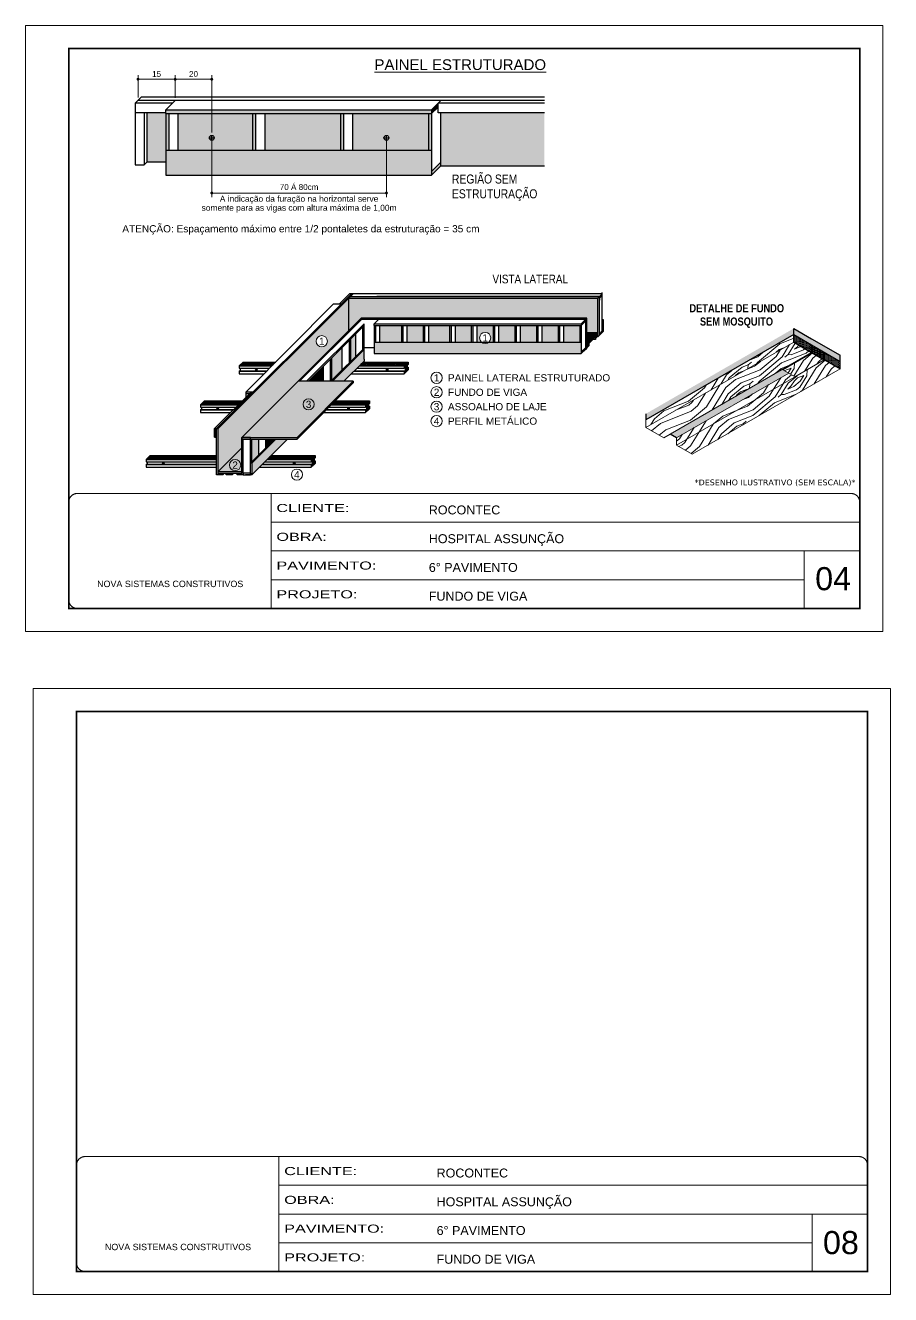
# Model space of a CAD drawing. Header units: millimetres. Extents: x 1494 to 7748, y 388 to 2587.
# Drawn here: x 6249 to 7748, y 388 to 2587 of the extents above; entities that cross this region are included whole.
import ezdxf
from ezdxf.enums import TextEntityAlignment as Align

# ---------------------------------------------------------------- set-up
doc = ezdxf.new("R2010")
doc.units = ezdxf.units.MM
doc.linetypes.add('CONTINUO', pattern=[0])
doc.linetypes.add('DASHED', pattern=[0.75, 0.5, -0.25])
for name, color, linetype, lineweight in [('CARIMBO', 255, 'Continuous', 9), ('Demarcação 1', 251, 'Continuous', 9), ('Folhas', 255, 'Continuous', 9), ('fundo', 100, 'Continuous', 9), ('Madeira', 126, 'Continuous', 18), ('SARRAFO DE PRESSAO', 251, 'DASHED', 9)]:
    doc.layers.add(name, color=color, linetype=linetype, lineweight=lineweight)
for name, color, linetype in [('COTA', 241, 'Continuous'), ('HACHURA MADEIRAS', 1, 'Continuous'), ('material do compensado', 7, 'Continuous'), ('texto', 7, 'Continuous')]:
    doc.layers.add(name, color=color, linetype=linetype)
doc.layers.add('Demarcação 2', color=7, linetype='Continuous', lineweight=9, true_color=0xe0e0e0)
doc.styles.add('ARIAL', font='arial.ttf')
doc.styles.add('CESAR1', font='arial.ttf', dxfattribs={"oblique": 15})
doc.styles.add('ROMANC', font='techb___.ttf', dxfattribs={"height": 2.5})
doc.styles.get("Standard").update_dxf_attribs({"font": 'arial.ttf'})
doc.styles.add('stylellllll', font='verdana.ttf', dxfattribs={"height": 2})
doc.styles.add('Tecnologia', font='')
doc.styles.add('texto', font='ARIALN.TTF')
doc.styles.get('Tecnologia').set_extended_font_data('Forgotten Futurist')
doc.dimstyles.new('1x', dxfattribs={"dimtxt": 10, "dimasz": 5, "dimexe": 7, "dimexo": 5, "dimgap": 4, "dimtad": 1, "dimdec": 1, "dimdsep": 46, "dimtxsty": 'Standard', "dimblk": 'DOT', "dimcen": 0.09, "dimclrd": 4, "dimclre": 4, "dimclrt": 2, "dimadec": 0, "dimazin": 2, "dimtfac": 1, "dimtdec": 1, "dimtmove": 0, "dimatfit": 3, "dimldrblk": 'DOT', "dimfxl": 1, "dimtolj": 1, "dimtzin": 0, "dimlwd": 9, "dimlwe": 9, "dimarcsym": 0})
pattern_1 = [(45, (4041.7428, 50226.107), (0.99436891, 3.64601934), [4.6875, -0.9375, 0, -0.9375])]
pattern_2 = [(355, (-42084.93, -810.74), (111.07494, 93.20294), [5.12645, -97.40264]), (85, (-42040.95, -778.57), (-93.20294, 111.07494), [10.2529, -92.27619]), (40, (-42062.27, -786.99), (8.936, 102.13894), [7.24881, -21.74642, 7.24881, -14.497615, 50.751904, -43.50449]), (40, (-42090.486, -815.4), (8.936, 102.13894), [7.24983, -14.49967, 7.24983, -115.99871]), (40, (-42053.84, -808.314), (8.936, 102.13894), [7.24983, -137.7482]), (40, (-42044.076, -814.314), (8.936, 102.13894), [7.24983, -137.7482]), (40, (-42058.5, -802.76), (8.936, 102.13894), [7.24983, -137.7482]), (40, (-42063.164, -797.206), (8.936, 102.13894), [14.49967, -130.49838]), (40, (-42030.93, -722.836), (8.936, 102.13894), [14.49967, -130.49838]), (40, (-42072.93, -791.206), (8.936, 102.13894), [28.99933, -115.99871]), (40, (-42077.59, -785.65), (8.936, 102.13894), [28.99933, -115.99871]), (40, (-42008.52, -760.82), (8.936, 102.13894), [28.99933, -115.99871]), (40, (-42081.804, -774.99), (8.936, 102.13894), [21.7497, -123.24834]), (40, (-42100.89, -757.88), (8.936, 102.13894), [21.7497, -123.24834]), (40, (-42091.57, -768.99), (8.936, 102.13894), [21.7497, -123.24834]), (40, (-42022.5, -744.16), (8.936, 102.13894), [36.24951, -108.74853]), (40, (-42032.27, -738.16), (8.936, 102.13894), [36.24951, -108.74853]), (40, (-42024.29, -764.585), (8.936, 102.13894), [50.74931, -94.24873]), (21.56505, (-42073.824, -801.42), (102.138945, -8.936), [11.4631, -217.79893]), (21.56505, (-42050.716, -772.565), (102.138945, -8.936), [11.4631, -217.79893]), (21.56505, (-42056.716, -782.33), (102.138945, -8.936), [11.4631, -217.79893]), (21.56505, (-42079.825, -811.187), (102.138945, -8.936), [22.9262, -206.33583]), (21.56505, (-42055.376, -767.01), (102.138945, -8.936), [34.3893, -194.87273]), (21.56505, (-42065.143, -761.01), (102.138945, -8.936), [45.8524, -183.40963]), (21.56505, (-42074.91, -755.01), (102.138945, -8.936), [45.8524, -183.40963]), (21.56505, (-42087.55, -723.03), (102.138945, -8.936), [45.8524, -183.40963]), (21.56505, (-42088.444, -733.24), (102.138945, -8.936), [57.3155, -171.94653]), (21.56505, (-42084.23, -743.903), (102.138945, -8.936), [57.3155, -171.94653]), (58.43495, (-42052.056, -787.886), (8.936, 102.138945), [11.4631, -217.79893]), (58.43495, (-42068.27, -796.76), (8.936, 102.138945), [11.4631, -217.79893]), (58.43495, (-42084.93, -810.74), (8.936, 102.138945), [22.9262, -206.33583]), (58.43495, (-42052.95, -798.1), (8.936, 102.138945), [22.9262, -206.33583]), (58.43495, (-42095.593, -814.953), (8.936, 102.138945), [34.3893, -194.87273]), (58.43495, (-42105.806, -814.06), (8.936, 102.138945), [45.8524, -183.40963]), (58.43495, (-42013.435, -816.995), (8.936, 102.138945), [45.8524, -183.40963]), (58.43495, (-42048.29, -803.654), (8.936, 102.138945), [45.8524, -183.40963]), (58.43495, (-42028.755, -815.655), (8.936, 102.138945), [57.3155, -171.94653]), (58.43495, (-42038.523, -809.654), (8.936, 102.138945), [57.3155, -171.94653])]
pattern_3 = [(0, (-31192.4148, -8564.6913), (0.82275303, 1.645506056), [0, -1.645506056])]

# ---------------------------------------------------------------- blocks, each defined once
blk = doc.blocks.new('9999999999')
at = {"color": 30, "linetype": 'CONTINUO'}
for p, q in [((98564.6, 34230.2), (98564.6, 34429.4)), ((98564.6, 34379.6), (99584, 34379.6)), ((98564.6, 34329.8), (99488, 34329.8)), ((99584, 34329.8), (99488, 34329.8)), ((99488, 34329.8), (99488, 34230.2)), ((98564.6, 34280), (99488, 34280))]:
    blk.add_line(p, q, dxfattribs=at)
at = {"color": 30, "linetype": 'CONTINUO', "const_width": 2}
blk.add_lwpolyline([(99584, 34230.2), (99584, 34414.4, 0.414214), (99569, 34429.4), (98229, 34429.4, 0.414214), (98214, 34414.4), (98214, 34245.2, 0.414214), (98229, 34230.2), (99584, 34230.2)], format="xyb", dxfattribs=at)
at = {"layer": 'Folhas'}
blk.add_lwpolyline([(98139, 34190.2), (99624, 34190.2), (99624, 35240.2), (98139, 35240.2)], close=True, dxfattribs=at)
at = {"layer": 'Folhas', "color": 30, "const_width": 3}
blk.add_lwpolyline([(98214, 34230.2), (99584, 34230.2), (99584, 35200.2), (98214, 35200.2)], close=True, dxfattribs=at)
at = {"color": 7, "linetype": 'Continuous', "ltscale": 5, "style": 'ARIAL'}
for s, height, p in [('ROCONTEC', 15.48, (98837.7, 34393.1)), ('HOSPITAL ASSUNÇÃO', 15.483, (98837.7, 34343.3)), ('6° PAVIMENTO', 15.483, (98837.7, 34293.5)), ('NOVA SISTEMAS CONSTRUTIVOS', 11.059, (98263.2, 34267.2)), ('FUNDO DE VIGA', 15.483, (98837.7, 34243.7))]:
    blk.add_text(s, height=height, dxfattribs=at).set_placement(p)
at = {"layer": 'Folhas', "color": 7, "style": 'Tecnologia', "width": 1.5}
for s, p in [('CLIENTE:', (98573.7, 34397.2)), ('OBRA:', (98573.7, 34347.3)), ('PAVIMENTO:', (98573.7, 34297.5)), ('PROJETO:', (98573.7, 34247.7))]:
    blk.add_text(s, height=14, dxfattribs=at).set_placement(p)
blk = doc.blocks.new('_Dot')
at = {"color": 0, "linetype": 'ByBlock', "lineweight": -2}
blk.add_line((-0.5, 0), (-1, 0), dxfattribs=at)
at = {"color": 0, "linetype": 'ByBlock', "const_width": 0.5}
blk.add_lwpolyline([(-0.25, 0, 1), (0.25, 0, 1)], format="xyb", close=True, dxfattribs=at)
blk = doc.blocks.new('*D65')
at = {"layer": 'COTA', "color": 4, "lineweight": 9, "transparency": 16777216}
for p, q in [((6444.3, 2462), (6444.3, 2500.5)), ((6449.3, 2493.5), (6503.7, 2493.5)), ((6508.7, 2461.6), (6508.7, 2500.5))]:
    blk.add_line(p, q, dxfattribs=at)
at = {"layer": 'Defpoints', "color": 0, "transparency": 16777216}
for p in [(6508.7, 2493.5), (6444.3, 2457), (6508.7, 2456.6)]:
    blk.add_point(p, dxfattribs=at)
at = {"layer": 'COTA', "color": 4, "lineweight": 9, "transparency": 16777216, "xscale": 5, "yscale": 5, "zscale": 5, "rotation": 180}
blk.add_blockref('_Dot', (6444.3, 2493.5), dxfattribs=at)
at = {"layer": 'COTA', "color": 4, "lineweight": 9, "transparency": 16777216, "xscale": 5, "yscale": 5, "zscale": 5}
blk.add_blockref('_Dot', (6508.7, 2493.5), dxfattribs=at)
at = {"layer": 'COTA', "color": 2, "transparency": 16777216, "insert": (6476.5, 2502.6), "char_height": 10, "attachment_point": 5}
blk.add_mtext('\\A1;15', dxfattribs=at)
blk = doc.blocks.new('*D66')
at = {"layer": 'COTA', "color": 4, "lineweight": 9, "transparency": 16777216}
for p, q in [((6508.7, 2461.6), (6508.7, 2500.5)), ((6513.7, 2493.5), (6567, 2493.5)), ((6572, 2401.2), (6572, 2500.5))]:
    blk.add_line(p, q, dxfattribs=at)
at = {"layer": 'Defpoints', "color": 0, "transparency": 16777216}
for p in [(6572, 2493.5), (6508.7, 2456.6), (6572, 2396.2)]:
    blk.add_point(p, dxfattribs=at)
at = {"layer": 'COTA', "color": 4, "lineweight": 9, "transparency": 16777216, "xscale": 5, "yscale": 5, "zscale": 5, "rotation": 180}
blk.add_blockref('_Dot', (6508.7, 2493.5), dxfattribs=at)
at = {"layer": 'COTA', "color": 4, "lineweight": 9, "transparency": 16777216, "xscale": 5, "yscale": 5, "zscale": 5}
blk.add_blockref('_Dot', (6572, 2493.5), dxfattribs=at)
at = {"layer": 'COTA', "color": 2, "transparency": 16777216, "insert": (6540.4, 2502.6), "char_height": 10, "attachment_point": 5}
blk.add_mtext('\\A1;20', dxfattribs=at)
blk = doc.blocks.new('*D67')
at = {"layer": 'COTA', "color": 4, "lineweight": 9, "transparency": 16777216}
for p, q in [((6572, 2391.2), (6572, 2289.4)), ((6874.5, 2391.2), (6874.5, 2289.4)), ((6577, 2296.4), (6869.5, 2296.4))]:
    blk.add_line(p, q, dxfattribs=at)
at = {"layer": 'Defpoints', "color": 0, "transparency": 16777216}
for p in [(6572, 2396.2), (6874.5, 2396.2), (6874.5, 2296.4)]:
    blk.add_point(p, dxfattribs=at)
at = {"layer": 'COTA', "color": 4, "lineweight": 9, "transparency": 16777216, "xscale": 5, "yscale": 5, "zscale": 5, "rotation": 180}
blk.add_blockref('_Dot', (6572, 2296.4), dxfattribs=at)
at = {"layer": 'COTA', "color": 4, "lineweight": 9, "transparency": 16777216, "xscale": 5, "yscale": 5, "zscale": 5}
blk.add_blockref('_Dot', (6874.5, 2296.4), dxfattribs=at)
at = {"layer": 'COTA', "color": 2, "transparency": 16777216, "insert": (6723.3, 2306.7), "char_height": 10, "attachment_point": 5}
blk.add_mtext('\\A1;70 Á 80cm', dxfattribs=at)

msp = doc.modelspace()

# ---------------------------------------------------------------- hatches: boundary and pattern name
at = {"linetype": 'ByBlock', "ltscale": 2}
for points in [[(6952.58, 2440.56), (6492.53, 2440.56), (6492.53, 2434.18), (6952.58, 2434.18)], [(6492.41, 2370.47), (6497.74, 2370.47), (6497.74, 2434.07), (6492.42, 2434.07)], [(6642.6, 2370.47), (6647.92, 2370.47), (6647.92, 2434.07), (6642.6, 2434.07)], [(6833.55, 2022.98), (6835.9, 2025.33), (6835.9, 2066.77), (6833.55, 2064.42)], [(6853.2, 2038.21), (6855.64, 2038.21), (6855.64, 2066.93), (6853.2, 2066.93)], [(6900.47, 2038.21), (6902.91, 2038.21), (6902.91, 2066.93), (6900.47, 2066.93)], [(6938.01, 2038.21), (6940.45, 2038.21), (6940.45, 2066.93), (6938.01, 2066.93)], [(6983.94, 2038.21), (6986.38, 2038.21), (6986.38, 2066.93), (6983.94, 2066.93)], [(7021.47, 2038.21), (7023.91, 2038.21), (7023.91, 2066.93), (7021.47, 2066.93)], [(7059.01, 2038.21), (7061.45, 2038.21), (7061.45, 2066.93), (7059.01, 2066.93)], [(7096.54, 2038.21), (7098.98, 2038.21), (7098.98, 2066.93), (7096.54, 2066.93)], [(7134.07, 2038.21), (7136.51, 2038.21), (7136.51, 2066.93), (7134.07, 2066.93)], [(7171.61, 2038.21), (7174.05, 2038.21), (7174.05, 2066.93), (7171.61, 2066.93)], [(7209.14, 2038.21), (7211.58, 2038.21), (7211.58, 2066.93), (7209.14, 2066.93)], [(7250.46, 2076.91), (7248.45, 2076.91), (7248.45, 2074.68)], [(6833.65, 2023.08), (6833.65, 2025.56), (6780.26, 1972.16), (6780.26, 1970.28), (6780.85, 1970.28)], [(6810.21, 2002.11), (6812.56, 2004.47), (6812.56, 2043.76), (6810.21, 2041.41)], [(6780.15, 2011.02), (6777.8, 2008.67), (6777.8, 1970.17), (6780.15, 1970.17)], [(6682.99, 1870.15), (6680.42, 1870.15), (6638.96, 1828.69), (6641.53, 1828.69)], [(6665.78, 1855.5), (6668.13, 1857.86), (6668.13, 1870.04), (6665.78, 1870.04)]]:
    msp.add_hatch(color=256, dxfattribs=at).paths.add_polyline_path(points)
for points in [[(6963.93, 2445.44), (6963.93, 2451.81), (6952.58, 2440.56), (6952.58, 2434.18)], [(6794.98, 2370.47), (6800.31, 2370.47), (6800.31, 2434.18), (6794.98, 2434.18)], [(7240.84, 2047.12), (7240.84, 2051.32), (7236.61, 2047.12), (7236.61, 2042.93)], [(7225.67, 2036.28), (7219.69, 2030.34), (7219.69, 2026.15), (7225.67, 2032.08)], [(6580.44, 1888.3), (6576.78, 1888.3), (6576.78, 1873.44), (6580.44, 1873.44)]]:
    msp.add_hatch(color=256).paths.add_polyline_path(points)
h = msp.add_hatch(color=256)
h.paths.add_polyline_path([(6952.58, 2333.93), (6952.58, 2327.55), (6968.81, 2343.64), (6968.81, 2350.02)])
h.paths.add_polyline_path([(6947.26, 2370.47), (6952.58, 2370.47), (6952.58, 2434.18), (6947.26, 2434.18)])
at = {"linetype": 'Continuous', "ltscale": 1.5}
h = msp.add_hatch(dxfattribs=at)
h.set_pattern_fill('ANSI36', color=256, scale=15, style=0)
h.set_pattern_definition(pattern_1)
h.paths.add_polyline_path([(6624.21, 2001.6), (6621.71, 1999.09), (6678.27, 1999.09), (6680.76, 2001.6)])
h = msp.add_hatch(dxfattribs=at)
h.set_pattern_fill('ANSI36', color=256, scale=15, style=0)
h.set_pattern_definition(pattern_1)
h.paths.add_polyline_path([(6909.9, 2001.6), (6832.17, 2001.6), (6829.66, 1999.09), (6907.39, 1999.09)])
h.paths.add_polyline_path([(6909.9, 2001.6), (6907.39, 1999.09), (6907.39, 1985.48), (6909.9, 1987.98)])
h = msp.add_hatch(dxfattribs=at)
h.set_pattern_fill('ANSI36', color=256, scale=15, style=0)
h.set_pattern_definition(pattern_1)
h.paths.add_polyline_path([(6557.23, 1934.23), (6554.73, 1931.72), (6611.29, 1931.72), (6613.78, 1934.23)])
h = msp.add_hatch(dxfattribs=at)
h.set_pattern_fill('ANSI36', color=256, scale=15, style=0)
h.set_pattern_definition(pattern_1)
h.paths.add_polyline_path([(6842.92, 1934.23), (6840.41, 1931.72), (6840.41, 1918.11), (6842.92, 1920.61)])
h.paths.add_polyline_path([(6783.92, 1934.23), (6781.41, 1931.72), (6840.41, 1931.72), (6842.92, 1934.23)])
h = msp.add_hatch(dxfattribs=at)
h.set_pattern_fill('ANSI36', color=256, scale=15, style=0)
h.set_pattern_definition(pattern_1)
h.paths.add_polyline_path([(6463.16, 1839.6), (6460.65, 1837.1), (6568.12, 1837.1), (6568.12, 1839.6)])
h = msp.add_hatch(dxfattribs=at)
h.set_pattern_fill('ANSI36', color=256, scale=15, style=0)
h.set_pattern_definition(pattern_1)
h.paths.add_polyline_path([(6748.85, 1839.6), (6746.34, 1837.1), (6746.34, 1823.49), (6748.85, 1825.99)])
h.paths.add_polyline_path([(6672.74, 1839.6), (6670.24, 1837.1), (6746.34, 1837.1), (6748.85, 1839.6)])
at = {"linetype": 'ByBlock', "ltscale": 2}
h = msp.add_hatch(color=256, dxfattribs=at)
h.paths.add_polyline_path([(6591.23, 1811.31), (6583.01, 1811.31), (6583.01, 1808.39), (6591.23, 1808.39)])
h.paths.add_polyline_path([(6607.53, 1811.31), (6596.74, 1811.31), (6596.74, 1808.39), (6607.53, 1808.39)])
h.paths.add_polyline_path([(6624.08, 1811.31), (6615.86, 1811.31), (6615.86, 1808.39), (6624.08, 1808.39)])
at = {"layer": 'Demarcação 1'}
h = msp.add_hatch(color=256, dxfattribs=at)
h.paths.add_polyline_path([(6602.74, 1825.21, 1), (6622.1, 1825.21, 1)], flags=17)
h.paths.add_polyline_path([(6624.08, 1872.91), (6809.12, 2057.95), (6809.12, 2114.42), (6809.12, 2114.42), (6583.01, 1888.31), (6583.01, 1813.88), (6624.08, 1854.94)])
h.paths.add_polyline_path([(6752.93, 2039.74, -1), (6772.29, 2039.74, -1)], flags=16)
h.paths.add_polyline_path([(6604.54, 1815.96), (6620.3, 1815.96), (6620.3, 1834.51), (6604.54, 1834.51)], flags=24)
h.paths.add_polyline_path([(6754.73, 2030.49), (6770.49, 2030.49), (6770.49, 2049.05), (6754.73, 2049.05)], flags=24)
for points in [[(6809.12, 2057.95), (6831.06, 2079.89), (7221.62, 2079.89), (7221.62, 2054.26), (7240.84, 2054.26), (7240.84, 2114.42), (6809.12, 2114.42)], [(7221.62, 2054.26), (7221.62, 2035.21), (7240.84, 2054.26)]]:
    msp.add_hatch(color=256, dxfattribs=at).paths.add_polyline_path(points)
h = msp.add_hatch(color=256, dxfattribs=at)
h.paths.add_polyline_path([(6583.01, 1813.88), (6624.08, 1813.88), (6624.08, 1854.94)])
h.paths.add_polyline_path([(6602.74, 1825.21, -1), (6622.1, 1825.21, -1)], flags=16)
h.paths.add_polyline_path([(6604.54, 1815.96), (6620.3, 1815.96), (6620.3, 1834.51), (6604.54, 1834.51)], flags=24)
at = {"layer": 'Demarcação 2'}
for points in [[(6492.53, 2434.18), (6492.53, 2434.18), (6492.53, 2434.18), (6492.53, 2435.24), (6459.53, 2435.24), (6459.53, 2350.02), (6492.53, 2350.02)], [(6514.08, 2370.47), (6642.71, 2370.47), (6642.71, 2434.18), (6514.08, 2434.18)], [(6664.26, 2370.47), (6794.98, 2370.47), (6794.98, 2434.18), (6664.26, 2434.18)], [(6968.81, 2435.24), (6968.81, 2343.64), (7148.08, 2343.64), (7148.08, 2435.24)], [(6952.58, 2370.47), (6492.53, 2370.47), (6492.53, 2333.93), (6492.53, 2327.55), (6952.58, 2327.55)], [(6863.17, 2038.21), (6900.58, 2038.21), (6900.58, 2067.03), (6863.17, 2067.03)], [(6910.45, 2038.21), (6938.11, 2038.21), (6938.11, 2067.03), (6910.45, 2067.03)], [(6947.98, 2038.21), (6984.05, 2038.21), (6984.05, 2067.03), (6947.98, 2067.03)], [(6993.91, 2038.21), (7021.58, 2038.21), (7021.58, 2067.03), (6993.91, 2067.03)], [(7068.98, 2038.21), (7096.65, 2038.21), (7096.65, 2067.03), (7068.98, 2067.03)], [(7106.51, 2038.21), (7134.18, 2038.21), (7134.18, 2067.03), (7106.51, 2067.03)], [(7144.05, 2038.21), (7171.71, 2038.21), (7171.71, 2067.03), (7144.05, 2067.03)], [(7181.58, 2038.21), (7209.25, 2038.21), (7209.25, 2067.03), (7181.58, 2067.03)], [(6812.67, 2004.57), (6821.33, 2013.24), (6821.33, 2052.2), (6812.67, 2043.54)], [(6780.26, 1972.16), (6798, 1989.9), (6798, 2028.86), (6780.26, 2011.13)], [(6836.01, 2008.35), (6836.01, 2025.43), (6780.85, 1970.28), (6800.85, 1970.28), (6836, 2005.43)], [(7211.69, 2038.21), (7052.02, 2038.21, -0.3830345), (7039.09, 2038.21), (6853.3, 2038.21), (6853.3, 2018.21), (7211.69, 2018.21)], [(6739.41, 1970.28), (6765.59, 1970.28), (6765.59, 1996.45)], [(6641.32, 1831.04), (6653.56, 1843.29), (6653.56, 1870.15), (6641.32, 1870.15)], [(6703.28, 1870.15), (6697.8, 1870.15), (6682.99, 1870.15), (6641.53, 1828.69), (6641.53, 1808.39)], [(6668.24, 1857.96), (6680.42, 1870.15), (6668.24, 1870.15)]]:
    msp.add_hatch(color=256, dxfattribs=at).paths.add_polyline_path(points)
h = msp.add_hatch(color=256, dxfattribs=at)
h.paths.add_polyline_path([(6870.3, 2392, -1), (6878.67, 2392, -1)], flags=16)
h.paths.add_polyline_path([(6816.53, 2370.47), (6947.26, 2370.47), (6947.26, 2434.18), (6816.53, 2434.18)])
h = msp.add_hatch(color=256, dxfattribs=at)
h.paths.add_polyline_path([(7055.23, 2045.41, -1), (7035.87, 2045.41, -1)], flags=16)
h.paths.add_polyline_path([(7037.67, 2036.16), (7053.43, 2036.16), (7053.43, 2054.72), (7037.67, 2054.72)], flags=24)
h.paths.add_polyline_path([(7031.45, 2038.21), (7059.11, 2038.21), (7059.11, 2067.03), (7031.45, 2067.03)])
h = msp.add_hatch(color=256, dxfattribs=at)
h.paths.add_polyline_path([(6624.08, 1872.91), (6626.64, 1872.91), (6638.96, 1872.91), (6719.72, 1872.91), (6817.08, 1970.28), (6721.44, 1970.28)])
h.paths.add_polyline_path([(6731.82, 1920.9), (6747.68, 1920.9), (6747.68, 1939.78), (6731.82, 1939.78)], flags=24)
at = {"layer": 'fundo'}
h = msp.add_hatch(color=252, dxfattribs=at)
h.dxf.hatch_style = 1
h.paths.add_polyline_path([(7323.73, 1913.93), (7323.73, 1903.27), (7579.88, 2051.16), (7579.88, 2061.81)])
h = msp.add_hatch(color=252, dxfattribs=at)
h.dxf.hatch_style = 1
h.paths.add_polyline_path([(7610.95, 2043.87), (7579.88, 2061.81), (7579.88, 2051.16), (7610.95, 2033.22), (7660.29, 2004.73), (7660.29, 2015.39)])
h = msp.add_hatch(color=252, dxfattribs=at)
h.dxf.hatch_style = 1
h.paths.add_polyline_path([(7571.24, 1984.42), (7560.88, 1990.41), (7560.88, 1991.28), (7366.09, 1878.82), (7377.01, 1872.52)])
at = {"layer": 'HACHURA MADEIRAS'}
h = msp.add_hatch(dxfattribs=at)
h.set_pattern_fill('DOTS', scale=1.036539)
h.set_pattern_definition(pattern_3)
h.paths.add_polyline_path([(7610.95, 2020.19), (7610.95, 2033.22), (7579.88, 2051.16), (7579.88, 2038.14)])
h = msp.add_hatch(dxfattribs=at)
h.set_pattern_fill('DOTS', scale=1.036539)
h.set_pattern_definition(pattern_3)
h.paths.add_polyline_path([(7611.71, 2032.78), (7611.71, 2019.76), (7632.85, 2007.55), (7632.85, 2020.57)])
h = msp.add_hatch(dxfattribs=at)
h.set_pattern_fill('DOTS', scale=1.036539)
h.set_pattern_definition(pattern_3)
h.paths.add_polyline_path([(7633.15, 2020.4), (7633.15, 2007.38), (7660.29, 1991.71), (7660.29, 2004.73)])
at = {"layer": 'Madeira'}
h = msp.add_hatch(dxfattribs=at)
h.set_pattern_fill('PATRON00077', color=256, scale=102.529099, angle=355, pattern_type=2)
h.set_pattern_definition(pattern_2)
h.paths.add_polyline_path([(7323.73, 1903.27), (7323.73, 1890.25), (7579.88, 2038.14), (7579.88, 2051.16)])
h = msp.add_hatch(dxfattribs=at)
h.set_pattern_fill('PATRON00077', color=256, scale=102.529099, angle=355, pattern_type=2)
h.set_pattern_definition([(355, (-10982.41, -70051.31), (111.07494, 93.20294), [5.12645, -97.40264]), (85, (-10938.43, -70019.14), (-93.20294, 111.07494), [10.25291, -92.27619]), (40, (-10959.75, -70027.56), (8.936, 102.138945), [7.248807, -21.74642, 7.248807, -14.497615, 50.751904, -43.504487]), (40, (-10987.97, -70055.97), (8.936, 102.138945), [7.24983, -14.499665, 7.24983, -115.99871]), (40, (-10951.325, -70048.88), (8.936, 102.138945), [7.24983, -137.74821]), (40, (-10941.56, -70054.884), (8.936, 102.138945), [7.24983, -137.74821]), (40, (-10955.985, -70043.33), (8.936, 102.138945), [7.24983, -137.74821]), (40, (-10960.646, -70037.776), (8.936, 102.138945), [14.49967, -130.49838]), (40, (-10928.41, -69963.406), (8.936, 102.138945), [14.49967, -130.49838]), (40, (-10970.41, -70031.775), (8.936, 102.138945), [28.99933, -115.99871]), (40, (-10975.07, -70026.22), (8.936, 102.138945), [28.99933, -115.99871]), (40, (-10906, -70001.39), (8.936, 102.138945), [28.99933, -115.99871]), (40, (-10979.286, -70015.56), (8.936, 102.138945), [21.7497, -123.24834]), (40, (-10998.37, -69998.45), (8.936, 102.138945), [21.7497, -123.24834]), (40, (-10989.05, -70009.56), (8.936, 102.138945), [21.7497, -123.24834]), (40, (-10919.98, -69984.73), (8.936, 102.138945), [36.24951, -108.74853]), (40, (-10929.75, -69978.73), (8.936, 102.138945), [36.24951, -108.74853]), (40, (-10921.77, -70005.155), (8.936, 102.138945), [50.74931, -94.24873]), (21.56505, (-10971.306, -70041.99), (102.138945, -8.936), [11.4631, -217.79893]), (21.56505, (-10948.2, -70013.135), (102.138945, -8.936), [11.4631, -217.79893]), (21.56505, (-10954.2, -70022.9), (102.138945, -8.936), [11.4631, -217.79893]), (21.56505, (-10977.307, -70051.756), (102.138945, -8.936), [22.9262, -206.33583]), (21.56505, (-10952.86, -70007.58), (102.138945, -8.936), [34.3893, -194.87273]), (21.56505, (-10962.625, -70001.58), (102.138945, -8.936), [45.8524, -183.40963]), (21.56505, (-10972.39, -69995.58), (102.138945, -8.936), [45.8524, -183.40963]), (21.56505, (-10985.03, -69963.6), (102.138945, -8.936), [45.8524, -183.40963]), (21.56505, (-10985.926, -69973.81), (102.138945, -8.936), [57.31551, -171.94653]), (21.56505, (-10981.712, -69984.472), (102.138945, -8.936), [57.31551, -171.94653]), (58.43495, (-10949.54, -70028.456), (8.936, 102.138945), [11.4631, -217.79893]), (58.43495, (-10965.753, -70037.33), (8.936, 102.138945), [11.4631, -217.79893]), (58.43495, (-10982.414, -70051.31), (8.936, 102.138945), [22.9262, -206.33583]), (58.43495, (-10950.43, -70038.67), (8.936, 102.138945), [22.9262, -206.33583]), (58.43495, (-10993.075, -70055.523), (8.936, 102.138945), [34.3893, -194.87273]), (58.43495, (-11003.29, -70054.63), (8.936, 102.138945), [45.8524, -183.40963]), (58.43495, (-10910.917, -70057.565), (8.936, 102.138945), [45.8524, -183.40963]), (58.43495, (-10945.77, -70044.223), (8.936, 102.138945), [45.8524, -183.40963]), (58.43495, (-10926.237, -70056.224), (8.936, 102.138945), [57.31551, -171.94653]), (58.43495, (-10936.004, -70050.224), (8.936, 102.138945), [57.31551, -171.94653])])
h.paths.add_polyline_path([(7323.73, 1890.25), (7354.81, 1872.31), (7610.95, 2020.19), (7579.88, 2038.14)])
h = msp.add_hatch(dxfattribs=at)
h.set_pattern_fill('PATRON00077', color=256, scale=102.529099, angle=355, pattern_type=2)
h.set_pattern_definition(pattern_2)
h.paths.add_polyline_path([(7404.16, 1843.83), (7660.29, 1991.71), (7633.15, 2007.38), (7377.1, 1859.55)])
h = msp.add_hatch(dxfattribs=at)
h.set_pattern_fill('PATRON00077', color=256, scale=102.529099, angle=355, pattern_type=2)
h.set_pattern_definition([(355, (-42106.9, -798), (111.07494, 93.20294), [5.12645, -97.40264]), (85, (-42062.91, -765.83), (-93.20294, 111.07494), [10.2529, -92.27619]), (40, (-42084.234, -774.25), (8.936, 102.13894), [7.24881, -21.74642, 7.24881, -14.497615, 50.751904, -43.50449]), (40, (-42112.45, -802.66), (8.936, 102.13894), [7.24983, -14.49967, 7.24983, -115.99871]), (40, (-42075.81, -795.574), (8.936, 102.13894), [7.24983, -137.7482]), (40, (-42066.04, -801.575), (8.936, 102.13894), [7.24983, -137.7482]), (40, (-42080.47, -790.02), (8.936, 102.13894), [7.24983, -137.7482]), (40, (-42085.13, -784.47), (8.936, 102.13894), [14.49967, -130.49838]), (40, (-42052.89, -710.1), (8.936, 102.13894), [14.49967, -130.49838]), (40, (-42094.895, -778.466), (8.936, 102.13894), [28.99933, -115.99871]), (40, (-42099.555, -772.91), (8.936, 102.13894), [28.99933, -115.99871]), (40, (-42030.484, -748.08), (8.936, 102.13894), [28.99933, -115.99871]), (40, (-42103.77, -762.25), (8.936, 102.13894), [21.7497, -123.24834]), (40, (-42122.856, -745.144), (8.936, 102.13894), [21.7497, -123.24834]), (40, (-42113.535, -756.25), (8.936, 102.13894), [21.7497, -123.24834]), (40, (-42044.464, -731.42), (8.936, 102.13894), [36.24951, -108.74853]), (40, (-42054.23, -725.42), (8.936, 102.13894), [36.24951, -108.74853]), (40, (-42046.25, -751.846), (8.936, 102.13894), [50.74931, -94.24873]), (21.56505, (-42095.79, -788.68), (102.138945, -8.936), [11.4631, -217.79893]), (21.56505, (-42072.68, -759.826), (102.138945, -8.936), [11.4631, -217.79893]), (21.56505, (-42078.68, -769.593), (102.138945, -8.936), [11.4631, -217.79893]), (21.56505, (-42101.79, -798.447), (102.138945, -8.936), [22.9262, -206.33583]), (21.56505, (-42077.34, -754.27), (102.138945, -8.936), [34.3893, -194.87273]), (21.56505, (-42087.107, -748.27), (102.138945, -8.936), [45.8524, -183.40963]), (21.56505, (-42096.874, -742.27), (102.138945, -8.936), [45.8524, -183.40963]), (21.56505, (-42109.514, -710.29), (102.138945, -8.936), [45.8524, -183.40963]), (21.56505, (-42110.41, -720.503), (102.138945, -8.936), [57.3155, -171.94653]), (21.56505, (-42106.195, -731.163), (102.138945, -8.936), [57.3155, -171.94653]), (58.43495, (-42074.02, -775.147), (8.936, 102.138945), [11.4631, -217.79893]), (58.43495, (-42090.235, -784.02), (8.936, 102.138945), [11.4631, -217.79893]), (58.43495, (-42106.896, -798), (8.936, 102.138945), [22.9262, -206.33583]), (58.43495, (-42074.914, -785.36), (8.936, 102.138945), [22.9262, -206.33583]), (58.43495, (-42117.557, -802.214), (8.936, 102.138945), [34.3893, -194.87273]), (58.43495, (-42127.77, -801.32), (8.936, 102.138945), [45.8524, -183.40963]), (58.43495, (-42035.4, -804.256), (8.936, 102.138945), [45.8524, -183.40963]), (58.43495, (-42070.254, -790.914), (8.936, 102.138945), [45.8524, -183.40963]), (58.43495, (-42050.72, -802.915), (8.936, 102.138945), [57.3155, -171.94653]), (58.43495, (-42060.487, -796.915), (8.936, 102.138945), [57.3155, -171.94653])])
h.paths.add_polyline_path([(7582.01, 1978.2), (7632.85, 2007.55), (7611.19, 2020.12), (7560.88, 1990.41)])
h = msp.add_hatch(dxfattribs=at)
h.set_pattern_fill('PATRON00077', color=256, scale=102.529099, angle=355, pattern_type=2)
h.set_pattern_definition(pattern_2)
h.paths.add_polyline_path([(7582.38, 1977.99), (7571.1, 1984.5), (7376.94, 1872.48), (7377.01, 1859.49)])

# ---------------------------------------------------------------- linework, layer by layer
at = {"linetype": 'ByBlock', "ltscale": 2}
for p, q in [((6439.1, 2451.81), (6449.54, 2462.25)), ((6439.1, 2451.81), (6439.1, 2435.24)), ((6508.75, 2456.65), (6492.53, 2440.56)), ((6492.53, 2440.56), (6952.58, 2440.56)), ((6492.53, 2434.18), (6492.53, 2440.56)), ((6968.81, 2456.65), (6952.58, 2440.56)), ((6963.93, 2445.44), (6952.58, 2434.18)), ((6952.58, 2440.56), (6952.58, 2327.55)), ((6963.93, 2435.24), (6963.93, 2451.81)), ((6439.1, 2435.24), (6439.1, 2345.19)), ((6454.7, 2435.24), (6454.7, 2345.19)), ((6459.53, 2435.24), (6459.53, 2350.02)), ((6492.53, 2434.18), (6492.53, 2327.55)), ((6492.53, 2434.18), (6492.53, 2333.93)), ((6492.53, 2434.18), (6952.58, 2434.18)), ((6497.85, 2434.18), (6497.85, 2370.47)), ((6514.08, 2370.47), (6514.08, 2434.18)), ((6642.71, 2434.18), (6642.71, 2370.47)), ((6648.03, 2434.18), (6648.03, 2370.47)), ((6664.26, 2370.47), (6664.26, 2434.18)), ((6794.98, 2434.18), (6794.98, 2370.47)), ((6800.31, 2434.18), (6800.31, 2370.47)), ((6816.53, 2370.47), (6816.53, 2434.18)), ((6947.26, 2434.18), (6947.26, 2370.47)), ((6968.81, 2343.64), (6968.81, 2435.24)), ((6454.7, 2345.19), (6459.53, 2350.02)), ((6492.53, 2350.02), (6459.53, 2350.02)), ((6492.53, 2350.02), (6459.53, 2350.02)), ((6968.81, 2350.02), (6952.58, 2333.93)), ((6968.81, 2343.64), (6952.58, 2327.55)), ((7248.45, 2119.12), (7243.4, 2114.11)), ((6724.01, 1970.28), (6833.62, 2079.89)), ((6836.01, 2008.35), (6836.01, 2066.87)), ((6860.73, 2077.32), (6853.3, 2069.95)), ((6853.3, 2069.95), (7211.69, 2069.95)), ((6853.3, 2067.04), (6853.3, 2069.95)), ((6853.3, 2067.04), (6853.3, 2018.21)), ((6853.3, 2067.04), (6853.3, 2038.21)), ((6853.3, 2067.03), (7211.69, 2067.03)), ((6855.74, 2067.04), (6855.74, 2038.21)), ((6863.17, 2038.21), (6863.17, 2067.04)), ((6900.58, 2067.04), (6900.58, 2038.21)), ((6903.02, 2067.04), (6903.02, 2038.21)), ((6910.45, 2038.21), (6910.45, 2067.04)), ((6938.11, 2067.04), (6938.11, 2038.21)), ((6940.55, 2067.04), (6940.55, 2038.21)), ((6947.98, 2038.21), (6947.98, 2067.04)), ((6984.05, 2067.04), (6984.05, 2038.21)), ((6986.49, 2067.04), (6986.49, 2038.21)), ((6993.91, 2038.21), (6993.91, 2067.04)), ((7021.58, 2067.04), (7021.58, 2038.21)), ((7024.02, 2067.04), (7024.02, 2038.21)), ((7031.45, 2038.21), (7031.45, 2067.04)), ((7059.11, 2067.04), (7059.11, 2038.21)), ((7061.55, 2067.04), (7061.55, 2038.21)), ((7068.98, 2038.21), (7068.98, 2067.04)), ((7096.65, 2067.03), (7096.65, 2038.21)), ((7099.09, 2067.03), (7099.09, 2038.21)), ((7106.51, 2038.21), (7106.51, 2067.03)), ((7134.18, 2067.03), (7134.18, 2038.21)), ((7136.62, 2067.03), (7136.62, 2038.21)), ((7144.05, 2038.21), (7144.05, 2067.03)), ((7171.71, 2067.03), (7171.71, 2038.21)), ((7174.15, 2067.03), (7174.15, 2038.21)), ((7181.58, 2038.21), (7181.58, 2067.03)), ((7209.25, 2067.03), (7209.25, 2038.21)), ((7219.11, 2077.32), (7211.69, 2069.95)), ((7219.11, 2074.4), (7211.69, 2067.03)), ((7211.69, 2069.95), (7211.69, 2067.03)), ((7211.69, 2067.03), (7211.69, 2018.21)), ((7219.11, 2077.32), (7221.62, 2079.89)), ((7219.11, 2077.32), (7219.11, 2025.58)), ((7248.45, 2074.68), (7250.46, 2076.91)), ((7250.46, 2076.91), (7248.45, 2076.91)), ((7250.46, 2056.91), (7250.46, 2076.91)), ((6821.33, 2013.24), (6821.33, 2052.2)), ((6833.65, 2023.08), (6833.65, 2064.52)), ((7248.45, 2054.68), (7240.84, 2047.12)), ((7248.45, 2054.68), (7250.46, 2056.91)), ((6836.01, 2027.91), (6778.37, 1970.28)), ((6798, 1989.9), (6798, 2029.2)), ((6810.32, 2002.22), (6810.32, 2041.52)), ((6812.67, 2004.57), (6812.67, 2043.87)), ((6853.3, 2028.5), (6836.01, 2028.5)), ((7219.11, 2028.5), (7211.69, 2021.13)), ((7219.11, 2025.58), (7211.69, 2018.21)), ((7225.67, 2032.08), (7215.29, 2021.78)), ((7221.62, 2028.07), (7219.11, 2025.58)), ((6624.21, 2001.6), (6680.76, 2001.6)), ((6626.28, 2003.67), (6682.82, 2003.67)), ((6777.91, 1970.28), (6777.91, 2008.77)), ((6780.26, 1970.28), (6780.26, 2011.13)), ((6832.17, 2001.6), (6909.9, 2001.6)), ((6834.24, 2003.67), (6911.97, 2003.67)), ((6836.01, 2008.35), (6836, 2005.43)), ((6909.9, 2001.6), (6909.9, 1987.98)), ((6910.52, 2001.31), (6910.52, 1989.38)), ((6911.34, 2002.13), (6911.34, 1998.85)), ((6619.64, 1997.02), (6619.64, 1992.83)), ((6619.64, 1997.02), (6662.88, 1997.02)), ((6619.64, 1997.02), (6676.21, 1997.02)), ((6619.64, 1992.83), (6672.05, 1992.83)), ((6619.64, 1987.96), (6667.2, 1987.96)), ((6619.64, 1983.41), (6649.35, 1983.41)), ((6619.64, 1983.41), (6662.68, 1983.41)), ((6620.28, 1988.6), (6667.84, 1988.6)), ((6621.08, 1992.83), (6621.08, 1988.6)), ((6621.71, 1999.09), (6678.27, 1999.09)), ((6813.98, 1983.41), (6905.33, 1983.41)), ((6818.53, 1987.96), (6905.33, 1987.96)), ((6819.17, 1988.6), (6905.96, 1988.6)), ((6823.4, 1992.83), (6905.33, 1992.83)), ((6827.59, 1997.02), (6905.33, 1997.02)), ((6829.66, 1999.09), (6907.39, 1999.09)), ((6905.33, 1997.02), (6905.33, 1992.83)), ((6905.96, 1996.75), (6905.96, 1993.47)), ((6905.96, 1985.63), (6906.77, 1985.63)), ((6906.77, 1997.55), (6906.77, 1985.63)), ((6907.39, 1999.09), (6907.39, 1985.48)), ((6910.52, 1998.85), (6911.34, 1998.85)), ((6910.52, 1994.6), (6911.97, 1994.6)), ((6910.52, 1993.98), (6911.34, 1993.98)), ((6910.52, 1990.2), (6911.34, 1990.2)), ((6911.34, 1993.98), (6911.34, 1990.2)), ((6817.2, 1970.28), (6817.2, 1967.51)), ((6559.3, 1936.3), (6624.77, 1936.3)), ((6631.78, 1943.3), (6631.78, 1952.32)), ((6631.78, 1949.41), (6637.88, 1949.41)), ((6785.97, 1936.3), (6844.99, 1936.3)), ((6844.36, 1934.76), (6844.36, 1931.48)), ((6552.66, 1929.65), (6595.9, 1929.65)), ((6552.66, 1929.65), (6618.12, 1929.65)), ((6552.66, 1929.65), (6552.66, 1925.46)), ((6552.66, 1925.46), (6613.93, 1925.46)), ((6552.66, 1920.59), (6609.06, 1920.59)), ((6552.66, 1916.04), (6582.37, 1916.04)), ((6552.66, 1916.04), (6604.51, 1916.04)), ((6553.3, 1921.23), (6609.7, 1921.23)), ((6554.1, 1925.46), (6554.1, 1921.23)), ((6554.73, 1931.72), (6620.19, 1931.72)), ((6557.23, 1934.23), (6622.7, 1934.23)), ((6765.71, 1916.04), (6838.35, 1916.04)), ((6770.26, 1920.59), (6838.35, 1920.59)), ((6770.9, 1921.23), (6838.98, 1921.23)), ((6775.13, 1925.46), (6838.35, 1925.46)), ((6779.32, 1929.65), (6838.35, 1929.65)), ((6781.39, 1931.72), (6840.41, 1931.72)), ((6783.9, 1934.23), (6842.92, 1934.23)), ((6838.35, 1929.65), (6838.35, 1925.46)), ((6838.98, 1929.38), (6838.98, 1926.1)), ((6838.98, 1918.26), (6839.79, 1918.26)), ((6839.79, 1930.18), (6839.79, 1918.26)), ((6840.41, 1931.72), (6840.41, 1918.11)), ((6842.92, 1934.23), (6842.92, 1920.61)), ((6843.55, 1933.94), (6843.55, 1922.01)), ((6843.55, 1931.48), (6844.36, 1931.48)), ((6843.55, 1927.23), (6844.99, 1927.23)), ((6843.55, 1926.61), (6844.36, 1926.61)), ((6843.55, 1922.83), (6844.36, 1922.83)), ((6844.36, 1926.61), (6844.36, 1922.83)), ((6576.78, 1873.44), (6576.78, 1888.3)), ((6576.78, 1873.44), (6580.44, 1873.44)), ((6580.44, 1888.31), (6583.01, 1888.31)), ((6624.08, 1872.91), (6626.64, 1872.91)), ((6629.86, 1870.15), (6697.8, 1870.15)), ((6638.96, 1811.31), (6638.96, 1870.15)), ((6641.32, 1831.04), (6641.32, 1870.01)), ((6653.56, 1843.29), (6653.56, 1870.15)), ((6665.88, 1855.61), (6665.88, 1870.15)), ((6668.24, 1857.96), (6668.24, 1870.15)), ((6719.72, 1872.91), (6719.72, 1870.15)), ((6458.58, 1835.03), (6554.79, 1835.03)), ((6458.58, 1835.03), (6580.44, 1835.03)), ((6458.58, 1835.03), (6458.58, 1830.84)), ((6458.58, 1830.84), (6580.44, 1830.84)), ((6458.58, 1825.97), (6580.44, 1825.97)), ((6459.22, 1826.61), (6580.44, 1826.61)), ((6460.03, 1830.84), (6460.03, 1826.61)), ((6460.65, 1837.1), (6580.44, 1837.1)), ((6463.16, 1839.6), (6580.44, 1839.6)), ((6465.23, 1841.67), (6580.44, 1841.67)), ((6659.11, 1825.97), (6744.27, 1825.97)), ((6659.74, 1826.61), (6744.91, 1826.61)), ((6663.98, 1830.84), (6744.27, 1830.84)), ((6668.17, 1835.03), (6744.27, 1835.03)), ((6670.24, 1837.1), (6746.34, 1837.1)), ((6672.74, 1839.6), (6748.85, 1839.6)), ((6674.81, 1841.67), (6750.92, 1841.67)), ((6744.27, 1835.03), (6744.27, 1830.84)), ((6744.91, 1834.75), (6744.91, 1831.48)), ((6745.72, 1835.56), (6745.72, 1823.63)), ((6746.34, 1837.1), (6746.34, 1823.49)), ((6748.85, 1839.6), (6748.85, 1825.99)), ((6749.47, 1839.31), (6749.47, 1827.39)), ((6749.47, 1836.86), (6750.29, 1836.86)), ((6749.47, 1832.61), (6750.92, 1832.61)), ((6749.47, 1831.99), (6750.29, 1831.99)), ((6749.47, 1828.21), (6750.29, 1828.21)), ((6750.29, 1840.13), (6750.29, 1836.86)), ((6750.29, 1831.99), (6750.29, 1828.21)), ((6458.58, 1821.42), (6554.79, 1821.42)), ((6458.58, 1821.42), (6580.44, 1821.42)), ((6638.96, 1811.31), (6638.96, 1808.39)), ((6654.56, 1821.42), (6744.27, 1821.42)), ((6744.91, 1823.63), (6745.72, 1823.63))]:
    msp.add_line(p, q, dxfattribs=at)
for p, q in [((6503.87, 2451.81), (6439.1, 2451.81)), ((7148.08, 2456.65), (6443.93, 2456.65)), ((7148.08, 2462.25), (6449.54, 2462.25)), ((7148.08, 2451.81), (6963.93, 2451.81)), ((6492.53, 2435.24), (6439.1, 2435.24)), ((7148.08, 2435.24), (6963.93, 2435.24)), ((6492.4, 2370.47), (6952.58, 2370.47)), ((6439.1, 2345.19), (6454.7, 2345.19)), ((6492.53, 2327.55), (6952.58, 2327.55)), ((6814.17, 2122.04), (6580.44, 1888.31)), ((6816.74, 2122.04), (6583.01, 1888.31)), ((6810.51, 2122.04), (6792.42, 2103.94)), ((6809.12, 2114.42), (7240.84, 2114.42)), ((6809.12, 2114.42), (6809.12, 2057.95)), ((7248.45, 2122.04), (6810.51, 2122.04)), ((6811.69, 2116.99), (7243.4, 2116.99)), ((7243.4, 2116.99), (6857.79, 2116.99)), ((7243.4, 2116.99), (7240.84, 2114.42)), ((7240.84, 2047.12), (7240.84, 2114.42)), ((7248.45, 2122.04), (7243.4, 2116.99)), ((7243.4, 2049.67), (7243.4, 2116.99)), ((7243.4, 2116.99), (7243.4, 2110.83)), ((7248.45, 2056.91), (7248.45, 2124.28)), ((7248.45, 2054.68), (7248.45, 2122.04)), ((6782.52, 2103.94), (6631.78, 1952.32)), ((6796.08, 2103.94), (6782.52, 2103.94)), ((6831.06, 2079.89), (6624.08, 1872.91)), ((6736.33, 1970.28), (6836.01, 2069.95)), ((6739.41, 1970.28), (6836.01, 2066.87)), ((7221.62, 2079.89), (6831.06, 2079.89)), ((7219.11, 2077.32), (6831.06, 2077.32)), ((6836.01, 2018.21), (6836.01, 2069.95)), ((7221.62, 2028.07), (7221.62, 2079.89)), ((7240.84, 2051.32), (7219.69, 2030.34)), ((7240.84, 2054.26), (7221.62, 2035.21)), ((7236.61, 2047.12), (7236.61, 2042.93)), ((7248.45, 2057.6), (7243.4, 2052.55)), ((6836, 2025.43), (6780.85, 1970.28)), ((6853.3, 2038.21), (7211.69, 2038.21)), ((7225.67, 2032.08), (7225.67, 2036.28)), ((7236.61, 2042.93), (7232.38, 2042.93)), ((6626.28, 2003.67), (6619.64, 1997.02)), ((6836, 2005.43), (6800.85, 1970.28)), ((6853.3, 2018.21), (7211.69, 2018.21)), ((6911.97, 2003.67), (6905.33, 1997.02)), ((6911.34, 2002.13), (6910.52, 2001.31)), ((6765.59, 1970.28), (6765.59, 1996.45)), ((6905.96, 1993.47), (6905.33, 1992.83)), ((6911.97, 1990.05), (6905.33, 1983.41)), ((6906.77, 1997.55), (6905.96, 1996.75)), ((6906.77, 1985.63), (6905.96, 1984.82)), ((6911.34, 1990.2), (6910.52, 1989.38)), ((6911.97, 1999.47), (6911.34, 1998.85)), ((6911.97, 1994.6), (6911.34, 1993.98)), ((6719.72, 1872.91), (6817.08, 1970.28)), ((6719.83, 1870.15), (6817.2, 1967.51)), ((6817.2, 1970.28), (6721.44, 1970.28)), ((6559.3, 1936.3), (6552.66, 1929.65)), ((6640.8, 1952.32), (6576.78, 1888.31)), ((6631.78, 1952.32), (6644.46, 1952.32)), ((6844.99, 1936.3), (6838.35, 1929.65)), ((6844.36, 1934.76), (6843.55, 1933.94)), ((6838.98, 1926.1), (6838.35, 1925.46)), ((6844.99, 1922.68), (6838.35, 1916.04)), ((6839.79, 1930.18), (6838.98, 1929.38)), ((6839.79, 1918.26), (6838.98, 1917.45)), ((6844.36, 1922.83), (6843.55, 1922.01)), ((6844.99, 1932.1), (6844.36, 1931.48)), ((6844.99, 1927.23), (6844.36, 1926.61)), ((6576.78, 1888.3), (6580.44, 1888.3)), ((6580.44, 1811.31), (6580.44, 1888.31)), ((6583.01, 1808.39), (6583.01, 1888.31)), ((6624.08, 1808.39), (6624.08, 1872.91)), ((6624.08, 1872.91), (6719.72, 1872.91)), ((6624.08, 1872.91), (6624.08, 1870.15)), ((6624.08, 1870.15), (6630.99, 1870.15)), ((6638.96, 1872.91), (6626.64, 1872.91)), ((6626.64, 1811.31), (6626.64, 1870.15)), ((6626.64, 1870.15), (6626.64, 1869.83)), ((6638.96, 1808.39), (6638.96, 1872.91)), ((6680.42, 1870.15), (6638.96, 1828.69)), ((6703.28, 1870.15), (6641.53, 1808.39)), ((6682.99, 1870.15), (6641.53, 1828.69)), ((6697.8, 1870.15), (6719.83, 1870.15)), ((6624.08, 1854.94), (6583.01, 1813.88)), ((6465.23, 1841.67), (6458.58, 1835.03)), ((6641.53, 1828.69), (6638.96, 1828.69)), ((6641.53, 1828.69), (6641.53, 1808.39)), ((6750.92, 1841.67), (6744.27, 1835.03)), ((6744.91, 1831.48), (6744.27, 1830.84)), ((6750.92, 1828.06), (6744.27, 1821.42)), ((6745.72, 1835.56), (6744.91, 1834.75)), ((6750.29, 1840.13), (6749.47, 1839.31)), ((6750.29, 1828.21), (6749.47, 1827.39)), ((6750.92, 1837.48), (6750.29, 1836.86)), ((6750.92, 1832.61), (6750.29, 1831.99)), ((6580.44, 1808.39), (6580.44, 1811.31)), ((6591.23, 1808.39), (6580.44, 1808.39)), ((6583.01, 1813.88), (6624.08, 1813.88)), ((6583.01, 1811.31), (6624.08, 1811.31)), ((6583.01, 1811.31), (6591.23, 1811.31)), ((6591.23, 1811.31), (6591.23, 1808.39)), ((6591.23, 1808.39), (6594.15, 1811.31)), ((6596.74, 1811.31), (6607.53, 1811.31)), ((6596.74, 1808.39), (6596.74, 1811.31)), ((6607.53, 1808.39), (6596.74, 1808.39)), ((6607.53, 1808.39), (6610.45, 1811.31)), ((6607.53, 1811.31), (6607.53, 1808.39)), ((6615.86, 1811.31), (6624.08, 1811.31)), ((6615.86, 1808.39), (6615.86, 1811.31)), ((6626.64, 1808.39), (6615.86, 1808.39)), ((6626.64, 1811.31), (6626.64, 1808.39)), ((6638.96, 1811.31), (6626.64, 1811.31)), ((6626.64, 1808.39), (6638.96, 1808.39)), ((6641.53, 1808.39), (6630.74, 1808.39)), ((6745.72, 1823.63), (6744.91, 1822.83))]:
    msp.add_line(p, q)
at = {"linetype": 'Continuous', "ltscale": 1.5}
for p, q in [((6567.85, 2392), (6576.22, 2392)), ((6572.03, 2387.82), (6572.03, 2396.19)), ((6870.3, 2392), (6878.67, 2392)), ((6874.49, 2387.82), (6874.49, 2396.18)), ((6968.81, 2343.64), (7148.08, 2343.64))]:
    msp.add_line(p, q, dxfattribs=at)
at = {"color": 0}
msp.add_line((7240.84, 2054.26), (7221.62, 2054.26), dxfattribs=at)
at = {"ltscale": 2}
for p, q in [((6911.97, 2003.67), (6911.97, 1999.47)), ((6620.28, 1988.6), (6619.64, 1987.96)), ((6619.64, 1987.96), (6619.64, 1983.41)), ((6905.96, 1988.6), (6905.33, 1987.96)), ((6905.33, 1987.96), (6905.33, 1983.41)), ((6905.96, 1988.6), (6905.96, 1984.82)), ((6911.97, 1994.6), (6911.97, 1990.05)), ((6844.99, 1936.3), (6844.99, 1932.1)), ((6553.3, 1921.23), (6552.66, 1920.59)), ((6552.66, 1920.59), (6552.66, 1916.04)), ((6838.98, 1921.23), (6838.35, 1920.59)), ((6838.35, 1920.59), (6838.35, 1916.04)), ((6838.98, 1921.23), (6838.98, 1917.45)), ((6844.99, 1927.23), (6844.99, 1922.68)), ((6459.22, 1826.61), (6458.58, 1825.97)), ((6458.58, 1825.97), (6458.58, 1821.42)), ((6744.91, 1826.61), (6744.27, 1825.97)), ((6744.27, 1825.97), (6744.27, 1821.42)), ((6744.91, 1826.61), (6744.91, 1822.83)), ((6750.92, 1841.67), (6750.92, 1837.48)), ((6750.92, 1832.61), (6750.92, 1828.06))]:
    msp.add_line(p, q, dxfattribs=at)
at = {"linetype": 'Continuous', "ltscale": 1.5}
for centre in [(6572.03, 2392), (6874.49, 2392)]:
    msp.add_circle(centre, 4.18, dxfattribs=at)
at = {"linetype": 'ByBlock', "ltscale": 2}
for centre in [(6649.09, 1990.44), (6875.87, 1990.63), (6582.11, 1923.07), (6808.89, 1923.26), (6488.04, 1828.45), (6714.82, 1828.64)]:
    msp.add_circle(centre, 1.38, dxfattribs=at)
at = {"layer": 'CARIMBO'}
for centre, radius in [((6762.61, 2039.74), 9.68), ((7045.55, 2045.41), 9.68), ((6961.34, 1976.31), 9.77), ((6961.34, 1951.31), 9.77), ((6739.75, 1930.42), 9.68), ((6961.34, 1926.31), 9.77), ((6961.34, 1901.31), 9.77), ((6612.42, 1825.21), 9.68), ((6719.56, 1808.65), 9.68)]:
    msp.add_circle(centre, radius, dxfattribs=at)
at = {"layer": 'Madeira'}
for p, q in [((7579.88, 2038.14), (7323.73, 1890.25)), ((7610.95, 2020.19), (7354.81, 1872.31)), ((7633.15, 2007.38), (7377.01, 1859.49)), ((7611.71, 2019.76), (7560.88, 1990.41)), ((7632.85, 2007.55), (7582.01, 1978.2)), ((7571.24, 1984.42), (7377.01, 1872.52)), ((7660.29, 1991.71), (7404.15, 1843.82)), ((7560.88, 1990.41), (7582.32, 1978.03)), ((7323.73, 1890.25), (7323.73, 1903.27)), ((7323.73, 1890.25), (7354.81, 1872.31)), ((7377.01, 1859.49), (7377.01, 1872.52)), ((7377.01, 1859.49), (7404.15, 1843.82))]:
    msp.add_line(p, q, dxfattribs=at)
at = {"layer": 'material do compensado'}
for p, q in [((7579.88, 2051.16), (7323.73, 1903.27)), ((7579.88, 2038.14), (7579.88, 2061.81)), ((7579.88, 2061.81), (7610.95, 2043.87)), ((7579.88, 2051.16), (7610.95, 2033.22)), ((7579.88, 2038.14), (7610.95, 2020.19)), ((7610.95, 2043.87), (7660.29, 2015.39)), ((7610.95, 2033.22), (7660.29, 2004.73)), ((7610.95, 2020.19), (7610.95, 2033.22)), ((7611.71, 2019.76), (7611.71, 2032.78)), ((7611.71, 2019.76), (7632.85, 2007.55)), ((7632.85, 2007.55), (7632.85, 2020.57)), ((7633.15, 2007.38), (7633.15, 2020.4)), ((7633.15, 2007.38), (7660.29, 1991.71)), ((7660.29, 1991.71), (7660.29, 2015.39)), ((7560.88, 1990.41), (7560.88, 1991.28)), ((7323.73, 1913.93), (7323.73, 1903.27)), ((7377.01, 1872.52), (7366.09, 1878.82))]:
    msp.add_line(p, q, dxfattribs=at)

# ---------------------------------------------------------------- block references
at = {"layer": 'SARRAFO DE PRESSAO', "color": 6, "linetype": 'ByBlock'}
for p in [(-91889.74, -32653.39), (-91876.24, -33801.96)]:
    msp.add_blockref('9999999999', p, dxfattribs=at)

# ---------------------------------------------------------------- texts
at = {"style": 'stylellllll'}
msp.add_text('*DESENHO ILUSTRATIVO (SEM ESCALA)*', height=10, dxfattribs=at).set_placement((7686.82, 1790.15), align=Align.RIGHT)
at = {"layer": 'CARIMBO', "linetype": 'Continuous', "ltscale": 2, "style": 'ARIAL'}
msp.add_text('%%UPAINEL ESTRUTURADO', height=18.59, dxfattribs=at).set_placement((7002.4, 2509.49), align=Align.CENTER)
at = {"layer": 'CARIMBO', "linetype": 'Continuous', "ltscale": 2, "style": 'texto'}
for s, height, p in [('REGIÃO SEM', 15.6, (6988.06, 2312.86)), ('ESTRUTURAÇÃO', 15.6, (6988.06, 2287.3)), ('VISTA LATERAL', 15, (7058.16, 2139.93))]:
    msp.add_text(s, height=height, dxfattribs=at).set_placement(p)
at = {"layer": 'CARIMBO', "color": 2, "style": 'ARIAL'}
for s, height, p in [('A indicação da furação na horizontal serve', 10.4, (6723.26, 2286.48)), ('somente para as vigas com altura máxima de 1,00m', 10.4, (6723.26, 2270.88)), ('ATENÇÃO: Espaçamento máximo entre 1/2 pontaletes da estruturação = 35 cm  ', 12.48, (6731.28, 2234.51))]:
    msp.add_text(s, height=height, dxfattribs=at).set_placement(p, align=Align.MIDDLE_CENTER)
at = {"layer": 'CARIMBO', "style": 'ARIAL'}
for s, height, p in [('1', 12.32, (6762.61, 2039.74)), ('1', 12.32, (7045.55, 2045.41)), ('1', 12.44, (6961.34, 1976.31)), ('2', 12.44, (6961.34, 1951.31)), ('3', 12.32, (6739.75, 1930.42)), ('3', 12.44, (6961.34, 1926.31)), ('4', 12.44, (6961.34, 1901.31)), ('2', 12.32, (6612.42, 1825.21)), ('4', 12.32, (6719.56, 1808.65))]:
    msp.add_text(s, height=height, dxfattribs=at).set_placement(p, align=Align.MIDDLE_CENTER)
at = {"layer": 'CARIMBO', "style": 'CESAR1'}
for s, p in [('PAINEL LATERAL ESTRUTURADO', (6981.11, 1976.31)), ('FUNDO DE VIGA', (6981.11, 1951.31)), ('ASSOALHO DE LAJE', (6981.11, 1926.31)), ('PERFIL METÁLICO', (6981.11, 1901.31))]:
    msp.add_text(s, height=12.436, dxfattribs=at).set_placement(p, align=Align.MIDDLE_LEFT)
at = {"layer": 'CARIMBO', "style": 'ARIAL'}
for s, p in [('04', (7617.1, 1608.39)), ('08', (7630.6, 458.39))]:
    msp.add_text(s, height=40, dxfattribs=at).set_placement(p)
at = {"layer": 'texto', "style": 'ROMANC'}
for s, p in [('DETALHE DE FUNDO ', (7483.55, 2096.89)), ('SEM MOSQUITO', (7480.81, 2073.84))]:
    msp.add_text(s, height=14, dxfattribs=at).set_placement(p, align=Align.MIDDLE_CENTER)

# ---------------------------------------------------------------- dimensions: what is measured, and where the dimension line sits
at = {"layer": 'COTA'}
for base, p1, p2, text, picture, middle in [((6508.75, 2493.45), (6444.32, 2457.03), (6508.75, 2456.65), '15', '*D65', (6476.53, 2502.56)), ((6572.03, 2493.45), (6508.75, 2456.65), (6572.03, 2396.19), '20', '*D66', (6540.39, 2502.56)), ((6874.49, 2296.35), (6572.03, 2396.19), (6874.49, 2396.18), '70 Á 80cm', '*D67', (6723.26, 2306.7))]:
    dim = msp.add_linear_dim(base=base, p1=p1, p2=p2, text=text, dimstyle='1x', dxfattribs=at)
    dim.commit()
    dim.dimension.update_dxf_attribs({"geometry": picture, "text_midpoint": middle})

doc.saveas('drawing.dxf')
